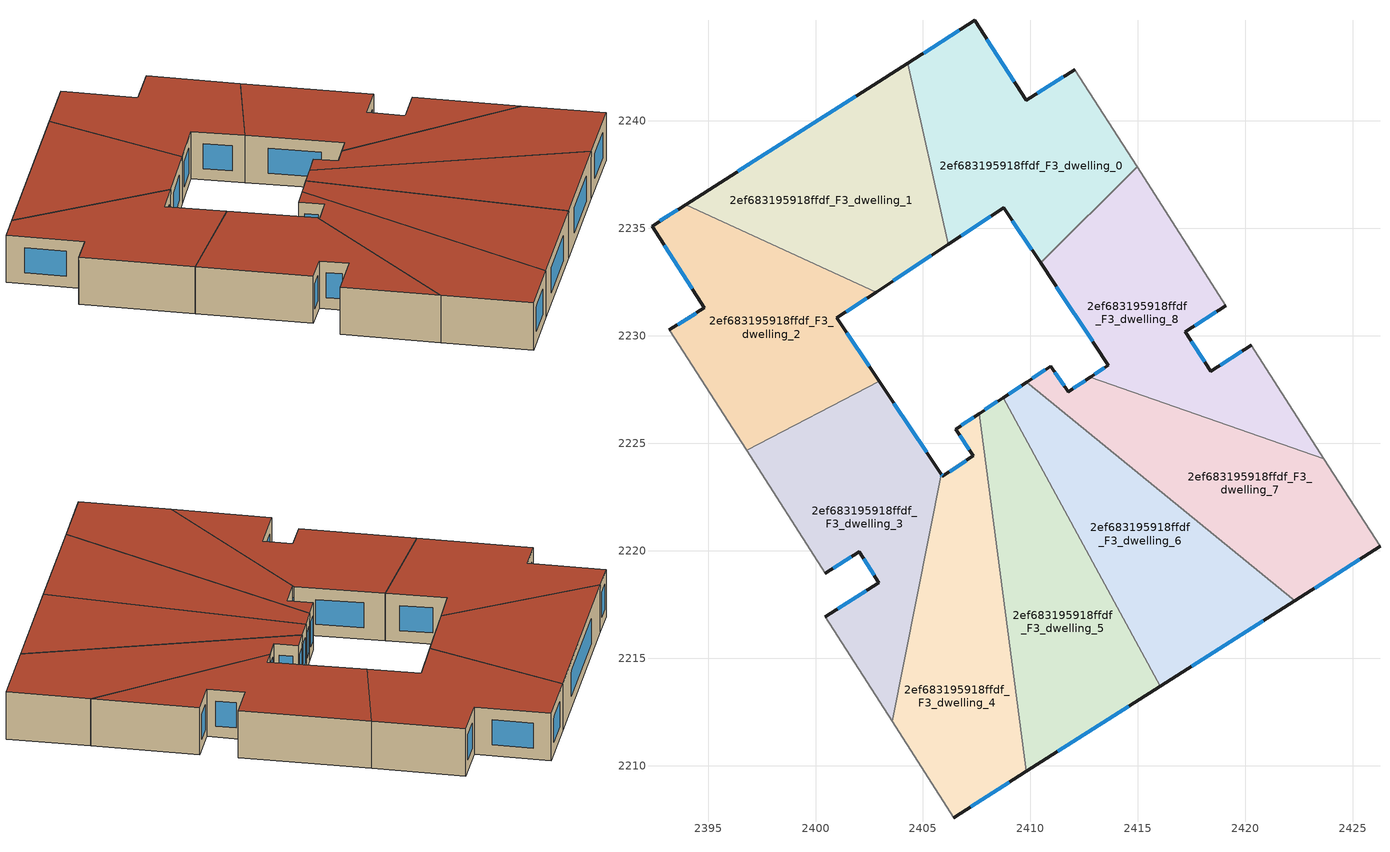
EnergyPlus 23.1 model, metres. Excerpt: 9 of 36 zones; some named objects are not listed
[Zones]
2ef683195918ffdf_F3_dwelling_0
 floor to 2ef683195918ffdf_F2_dwelling_0 (EU_floor_Construction): 2412.06,2242.37 2414.95,2237.85 2410.47,2233.38 2408.76,2235.95 2406.18,2234.25 2404.3,2242.68 2407.41,2244.66 2409.79,2240.94 z9
 wall outside (EU_wall_Construction): 2412.06,2242.37 2409.79,2240.94 2407.41,2244.66 2404.3,2242.68 / 2406.18,2234.25 2408.76,2235.95 2410.47,2233.38 z9:12
 wall adiabatic (EU_wall_Construction): 2414.96,2237.85 2412.06,2242.37 z9:12
 wall to 2ef683195918ffdf_F3_dwelling_8 (EU_wall_Construction): 2410.47,2233.38 2414.95,2237.85 z9:12
 wall to 2ef683195918ffdf_F3_dwelling_1 (EU_wall_Construction): 2404.3,2242.68 2406.18,2234.25 z9:12
 window (EU_Window_Construction): 2411.53,2242.04 2410.33,2241.28 / 2409.16,2235.35 2410.07,2233.98 / 2406.79,2234.65 2408.15,2235.55 / 2406.68,2244.19 2405.03,2243.14 / 2409.23,2241.81 2407.97,2243.78 z9.7:11.3
 roof outside (EU_roof_Construction): 2414.96,2237.85 2412.06,2242.37 2409.79,2240.94 2407.41,2244.66 2404.3,2242.68 2406.18,2234.25 2408.76,2235.95 2410.47,2233.38 z12
2ef683195918ffdf_F3_dwelling_1
 floor to 2ef683195918ffdf_F2_dwelling_1 (EU_floor_Construction): 2404.3,2242.68 2406.18,2234.25 2402.82,2232.03 2393.96,2236.09 z9
 wall outside (EU_wall_Construction): 2402.82,2232.03 2406.18,2234.25 / 2404.3,2242.68 2393.96,2236.09 z9:12
 wall to 2ef683195918ffdf_F3_dwelling_2 (EU_wall_Construction): 2393.96,2236.09 2402.82,2232.03 z9:12
 window (EU_Window_Construction): 2403.61,2232.55 2405.39,2233.73 / 2401.87,2241.13 2396.39,2237.64 z9.7:11.3
 roof outside (EU_roof_Construction): 2406.18,2234.25 2404.3,2242.68 2393.96,2236.09 2402.82,2232.03 z12
2ef683195918ffdf_F3_dwelling_2
 floor to 2ef683195918ffdf_F2_dwelling_2 (EU_floor_Construction): 2402.82,2232.03 2401,2230.83 2402.96,2227.88 2396.79,2224.66 2393.2,2230.26 2394.83,2231.29 2392.4,2235.1 2393.96,2236.09 z9
 wall outside (EU_wall_Construction): 2402.96,2227.88 2401,2230.83 2402.82,2232.03 / 2393.96,2236.09 2392.4,2235.1 2394.83,2231.29 2393.2,2230.26 z9:12
 wall adiabatic (EU_wall_Construction): 2393.2,2230.26 2396.79,2224.66 z9:12
 wall to 2ef683195918ffdf_F3_dwelling_3 (EU_wall_Construction): 2396.79,2224.66 2402.96,2227.88 z9:12
 window (EU_Window_Construction): 2401.43,2231.11 2402.39,2231.75 / 2402.5,2228.57 2401.46,2230.13 / 2394.45,2231.05 2393.58,2230.51 / 2392.97,2234.2 2394.26,2232.19 / 2393.59,2235.86 2392.76,2235.33 z9.7:11.3
 roof outside (EU_roof_Construction): 2402.96,2227.88 2401,2230.83 2402.82,2232.03 2393.96,2236.09 2392.4,2235.1 2394.83,2231.29 2393.2,2230.26 2396.79,2224.66 z12
2ef683195918ffdf_F3_dwelling_3
 floor to 2ef683195918ffdf_F2_dwelling_3 (EU_floor_Construction): 2402.96,2227.88 2405.84,2223.55 2403.56,2212.06 2400.45,2216.92 2402.95,2218.51 2402.03,2219.95 2400.45,2218.95 2396.79,2224.66 z9
 wall outside (EU_wall_Construction): 2400.45,2218.95 2402.03,2219.95 2402.95,2218.51 2400.45,2216.92 / 2405.84,2223.55 2402.96,2227.88 z9:12
 wall adiabatic (EU_wall_Construction): 2396.79,2224.66 2400.45,2218.95 / 2400.45,2216.92 2403.56,2212.06 z9:12
 wall to 2ef683195918ffdf_F3_dwelling_4 (EU_wall_Construction): 2403.56,2212.06 2405.84,2223.55 z9:12
 window (EU_Window_Construction): 2402.24,2219.61 2402.73,2218.85 / 2400.82,2219.19 2401.66,2219.72 / 2405.16,2224.57 2403.64,2226.86 / 2402.36,2218.14 2401.04,2217.29 z9.7:11.3
 roof outside (EU_roof_Construction): 2403.56,2212.06 2405.84,2223.55 2402.96,2227.88 2396.79,2224.66 2400.45,2218.95 2402.03,2219.95 2402.95,2218.51 2400.45,2216.92 z12
2ef683195918ffdf_F3_dwelling_4
 floor to 2ef683195918ffdf_F2_dwelling_4 (EU_floor_Construction): 2407.61,2226.37 2409.8,2209.73 2406.43,2207.59 2403.56,2212.06 2405.84,2223.55 2405.9,2223.46 2407.34,2224.41 2406.52,2225.65 z9
 wall outside (EU_wall_Construction): 2407.61,2226.37 2406.52,2225.65 2407.34,2224.41 2405.9,2223.46 2405.84,2223.55 / 2406.43,2207.59 2409.8,2209.73 z9:12
 wall adiabatic (EU_wall_Construction): 2403.56,2212.06 2406.43,2207.59 z9:12
 wall to 2ef683195918ffdf_F3_dwelling_5 (EU_wall_Construction): 2409.8,2209.73 2407.61,2226.37 z9:12
 window (EU_Window_Construction): 2405.89,2223.48 2405.85,2223.53 / 2407,2224.19 2406.24,2223.68 / 2406.72,2225.36 2407.15,2224.7 / 2407.35,2226.2 2406.78,2225.82 / 2407.22,2208.09 2409.01,2209.23 z9.7:11.3
 roof outside (EU_roof_Construction): 2409.8,2209.73 2407.61,2226.37 2406.52,2225.65 2407.34,2224.41 2405.9,2223.46 2405.84,2223.55 2403.56,2212.06 2406.43,2207.59 z12
2ef683195918ffdf_F3_dwelling_5
 floor to 2ef683195918ffdf_F2_dwelling_5 (EU_floor_Construction): 2408.73,2227.11 2416.04,2213.7 2409.8,2209.73 2407.61,2226.37 z9
 wall outside (EU_wall_Construction): 2408.73,2227.11 2407.61,2226.37 / 2409.8,2209.73 2416.04,2213.7 z9:12
 wall to 2ef683195918ffdf_F3_dwelling_6 (EU_wall_Construction): 2416.04,2213.7 2408.73,2227.11 z9:12
 window (EU_Window_Construction): 2408.47,2226.94 2407.87,2226.55 / 2411.27,2210.66 2414.58,2212.77 z9.7:11.3
 roof outside (EU_roof_Construction): 2416.04,2213.7 2408.73,2227.11 2407.61,2226.37 2409.8,2209.73 z12
2ef683195918ffdf_F3_dwelling_6
 floor to 2ef683195918ffdf_F2_dwelling_6 (EU_floor_Construction): 2422.28,2217.67 2416.04,2213.7 2408.73,2227.11 2409.83,2227.84 z9
 wall outside (EU_wall_Construction): 2409.83,2227.84 2408.73,2227.11 / 2416.04,2213.7 2422.28,2217.67 z9:12
 wall to 2ef683195918ffdf_F3_dwelling_7 (EU_wall_Construction): 2422.28,2217.67 2409.83,2227.84 z9:12
 window (EU_Window_Construction): 2409.57,2227.67 2408.99,2227.28 / 2417.51,2214.63 2420.82,2216.73 z9.7:11.3
 roof outside (EU_roof_Construction): 2422.28,2217.67 2409.83,2227.84 2408.73,2227.11 2416.04,2213.7 z12
2ef683195918ffdf_F3_dwelling_7
 floor to 2ef683195918ffdf_F2_dwelling_7 (EU_floor_Construction): 2423.64,2224.28 2426.26,2220.2 2422.28,2217.67 2409.83,2227.84 2410.95,2228.58 2411.75,2227.38 2412.79,2228.07 z9
 wall outside (EU_wall_Construction): 2412.79,2228.07 2411.75,2227.38 2410.95,2228.58 2409.83,2227.84 / 2422.28,2217.67 2426.26,2220.2 z9:12
 wall adiabatic (EU_wall_Construction): 2426.26,2220.2 2423.64,2224.28 z9:12
 wall to 2ef683195918ffdf_F3_dwelling_8 (EU_wall_Construction): 2423.64,2224.28 2412.79,2228.07 z9:12
 window (EU_Window_Construction): 2410.69,2228.41 2410.09,2228.01 / 2411.56,2227.66 2411.14,2228.3 / 2412.55,2227.91 2411.99,2227.54 / 2423.21,2218.26 2425.32,2219.6 z9.7:11.3
 roof outside (EU_roof_Construction): 2426.26,2220.2 2423.64,2224.28 2412.79,2228.07 2411.75,2227.38 2410.95,2228.58 2409.83,2227.84 2422.28,2217.67 z12
2ef683195918ffdf_F3_dwelling_8
 floor to 2ef683195918ffdf_F2_dwelling_8 (EU_floor_Construction): 2419.09,2231.39 2417.19,2230.18 2418.37,2228.34 2420.27,2229.55 2423.64,2224.28 2412.79,2228.07 2413.63,2228.62 2410.47,2233.38 2414.95,2237.85 z9
 wall outside (EU_wall_Construction): 2420.27,2229.55 2418.37,2228.34 2417.19,2230.18 2419.09,2231.39 / 2410.47,2233.38 2413.63,2228.62 2412.79,2228.07 z9:12
 wall adiabatic (EU_wall_Construction): 2423.64,2224.28 2420.27,2229.55 / 2419.09,2231.39 2414.96,2237.85 z9:12
 window (EU_Window_Construction): 2418.1,2228.77 2417.47,2229.75 / 2419.83,2229.27 2418.82,2228.62 / 2413.43,2228.49 2412.99,2228.2 / 2411.21,2232.26 2412.88,2229.74 / 2417.64,2230.47 2418.64,2231.11 z9.7:11.3
 roof outside (EU_roof_Construction): 2423.64,2224.28 2420.27,2229.55 2418.37,2228.34 2417.19,2230.18 2419.09,2231.39 2414.96,2237.85 2410.47,2233.38 2413.63,2228.62 2412.79,2228.07 z12
[Building]
EU S2 Campaign: North Axis=0; Terrain=City; Solar Distribution=FullExterior
[Site:Location]
Budapest.Ferenc.Liszt.Intl.AP: Latitude=47.437; Longitude=19.256; Time Zone=1; Elevation=185
[SizingPeriod:WeatherFileDays]
AnnualSizingPeriod: Begin Month=1; Begin Day of Month=1; End Month=12; End Day of Month=31; Day of Week for Start Day=Monday; Use Weather File Daylight Saving Period=No; Use Weather File Rain and Snow Indicators=No
[MATERIAL]
EU_InternalMass_Material: Roughness=MediumRough; Thickness=0.1; Conductivity=1; Density=1800; Specific Heat=900; Thermal Absorptance=0.9; Solar Absorptance=0.7; Visible Absorptance=0.7
[MATERIAL:NOMASS] Roughness=MediumRough; Thermal Absorptance=0.9; Solar Absorptance=0.7; Visible Absorptance=0.7
Name | Thermal Resistance
EU_wall_NoMass | 0.832559
EU_roof_NoMass | 1.39638
EU_floor_NoMass | 0.872794
[WINDOWMATERIAL:SIMPLEGLAZINGSYSTEM]
EU_Window_SimpleGlazing: UFactor=2.79869; Solar Heat Gain Coefficient=0.75; Visible Transmittance=0.75
[CONSTRUCTION]
EU_wall_Construction: EU_wall_NoMass
EU_roof_Construction: EU_roof_NoMass
EU_floor_Construction: EU_floor_NoMass
EU_Window_Construction: EU_Window_SimpleGlazing
EU_InternalMass_Construction: EU_InternalMass_Material
[ZONE] Type=1; Multiplier=1; Ceiling Height=autocalculate; Floor Area=autocalculate; Part of Total Floor Area=Yes
Name | Volume
2ef683195918ffdf_F3_dwelling_0 | 199.42
2ef683195918ffdf_F3_dwelling_1 | 199.418
2ef683195918ffdf_F3_dwelling_2; 2ef683195918ffdf_F3_dwelling_8 | 199.441
2ef683195918ffdf_F3_dwelling_3 | 199.445
2ef683195918ffdf_F3_dwelling_4 | 199.386
2ef683195918ffdf_F3_dwelling_5 | 199.46
2ef683195918ffdf_F3_dwelling_6 | 199.422
2ef683195918ffdf_F3_dwelling_7 | 199.41
[INTERNALMASS] Construction=EU_InternalMass_Construction
Name | Zone or ZoneList | Surface Area
2ef683195918ffdf_F3_dwelling_0_EU_InternalMass | 2ef683195918ffdf_F3_dwelling_0 | 66.4732
2ef683195918ffdf_F3_dwelling_1_EU_InternalMass | 2ef683195918ffdf_F3_dwelling_1 | 66.4726
2ef683195918ffdf_F3_dwelling_2_EU_InternalMass | 2ef683195918ffdf_F3_dwelling_2 | 66.4805
2ef683195918ffdf_F3_dwelling_3_EU_InternalMass | 2ef683195918ffdf_F3_dwelling_3 | 66.4819
2ef683195918ffdf_F3_dwelling_4_EU_InternalMass | 2ef683195918ffdf_F3_dwelling_4 | 66.4618
2ef683195918ffdf_F3_dwelling_5_EU_InternalMass | 2ef683195918ffdf_F3_dwelling_5 | 66.4866
2ef683195918ffdf_F3_dwelling_6_EU_InternalMass | 2ef683195918ffdf_F3_dwelling_6 | 66.4741
2ef683195918ffdf_F3_dwelling_7_EU_InternalMass | 2ef683195918ffdf_F3_dwelling_7 | 66.4702
2ef683195918ffdf_F3_dwelling_8_EU_InternalMass | 2ef683195918ffdf_F3_dwelling_8 | 66.4805
[OTHEREQUIPMENT] Fuel Type=Electricity; Design Level Calculation Method=Watts/Area; Power per Zone Floor Area=1; Fraction Latent=0; Fraction Radiant=0; Fraction Lost=0; Carbon Dioxide Generation Rate=0; EndUse Subcategory=EU_Step8_InternalGains
Name | Zone or ZoneList or Space or SpaceList | Schedule
EU_Step8_InternalGain_2ef683195918ffdf_F3_dwelling_0_f000 | 2ef683195918ffdf_F3_dwelling_0 | EU_Step8_GainSchedule_2ef683195918ffdf_F3_dwelling_0_f000
EU_Step8_InternalGain_2ef683195918ffdf_F3_dwelling_1_f000 | 2ef683195918ffdf_F3_dwelling_1 | EU_Step8_GainSchedule_2ef683195918ffdf_F3_dwelling_1_f000
EU_Step8_InternalGain_2ef683195918ffdf_F3_dwelling_2_f000 | 2ef683195918ffdf_F3_dwelling_2 | EU_Step8_GainSchedule_2ef683195918ffdf_F3_dwelling_2_f000
EU_Step8_InternalGain_2ef683195918ffdf_F3_dwelling_3_f000 | 2ef683195918ffdf_F3_dwelling_3 | EU_Step8_GainSchedule_2ef683195918ffdf_F3_dwelling_3_f000
EU_Step8_InternalGain_2ef683195918ffdf_F3_dwelling_4_f000 | 2ef683195918ffdf_F3_dwelling_4 | EU_Step8_GainSchedule_2ef683195918ffdf_F3_dwelling_4_f000
EU_Step8_InternalGain_2ef683195918ffdf_F3_dwelling_5_f000 | 2ef683195918ffdf_F3_dwelling_5 | EU_Step8_GainSchedule_2ef683195918ffdf_F3_dwelling_5_f000
EU_Step8_InternalGain_2ef683195918ffdf_F3_dwelling_6_f000 | 2ef683195918ffdf_F3_dwelling_6 | EU_Step8_GainSchedule_2ef683195918ffdf_F3_dwelling_6_f000
EU_Step8_InternalGain_2ef683195918ffdf_F3_dwelling_7_f000 | 2ef683195918ffdf_F3_dwelling_7 | EU_Step8_GainSchedule_2ef683195918ffdf_F3_dwelling_7_f000
EU_Step8_InternalGain_2ef683195918ffdf_F3_dwelling_8_f000 | 2ef683195918ffdf_F3_dwelling_8 | EU_Step8_GainSchedule_2ef683195918ffdf_F3_dwelling_8_f000
[ZONEVENTILATION:DESIGNFLOWRATE] Schedule=EU_AlwaysOn; Design Flow Rate Calculation Method=AirChanges/Hour; Air Changes per Hour=0.475469; Ventilation Type=Natural; Fan Pressure Rise=0; Fan Total Efficiency=1; Constant Term Coefficient=1; Temperature Term Coefficient=0; Velocity Term Coefficient=0; Velocity Squared Term Coefficient=0; Minimum Indoor Temperature=-100; Maximum Indoor Temperature=100; Delta Temperature=-100; Minimum Outdoor Temperature=-100; Maximum Outdoor Temperature=100; Maximum Wind Speed=40
Name | Zone or ZoneList or Space or SpaceList
EU_ConstantAir_2ef683195918ffdf_F3_dwelling_0 | 2ef683195918ffdf_F3_dwelling_0
EU_ConstantAir_2ef683195918ffdf_F3_dwelling_1 | 2ef683195918ffdf_F3_dwelling_1
EU_ConstantAir_2ef683195918ffdf_F3_dwelling_2 | 2ef683195918ffdf_F3_dwelling_2
EU_ConstantAir_2ef683195918ffdf_F3_dwelling_3 | 2ef683195918ffdf_F3_dwelling_3
EU_ConstantAir_2ef683195918ffdf_F3_dwelling_4 | 2ef683195918ffdf_F3_dwelling_4
EU_ConstantAir_2ef683195918ffdf_F3_dwelling_5 | 2ef683195918ffdf_F3_dwelling_5
EU_ConstantAir_2ef683195918ffdf_F3_dwelling_6 | 2ef683195918ffdf_F3_dwelling_6
EU_ConstantAir_2ef683195918ffdf_F3_dwelling_7 | 2ef683195918ffdf_F3_dwelling_7
EU_ConstantAir_2ef683195918ffdf_F3_dwelling_8 | 2ef683195918ffdf_F3_dwelling_8
[HVACTEMPLATE:ZONE:IDEALLOADSAIRSYSTEM] System Availability Schedule=EU_AlwaysOn; Maximum Heating Supply Air Temperature=50; Minimum Cooling Supply Air Temperature=13; Maximum Heating Supply Air Humidity Ratio=0.0156; Minimum Cooling Supply Air Humidity Ratio=0.0077; Heating Limit=NoLimit; Cooling Limit=NoLimit; Heating Availability Schedule=EU_AlwaysOn; Cooling Availability Schedule=EU_CoolingOff; Dehumidification Control Type=ConstantSensibleHeatRatio; Cooling Sensible Heat Ratio=0.7; Dehumidification Setpoint=60; Humidification Control Type=None; Humidification Setpoint=30; Outdoor Air Method=None; Outdoor Air Flow Rate per Person=0.00944; Outdoor Air Flow Rate per Zone Floor Area=0; Outdoor Air Flow Rate per Zone=0; Demand Controlled Ventilation Type=None; Outdoor Air Economizer Type=NoEconomizer; Heat Recovery Type=None; Sensible Heat Recovery Effectiveness=0.7; Latent Heat Recovery Effectiveness=0.65
Name | Template Thermostat
2ef683195918ffdf_F3_dwelling_0 | EU_HeatOnly_2ef683195918ffdf_F3_dwelling_0
2ef683195918ffdf_F3_dwelling_1 | EU_HeatOnly_2ef683195918ffdf_F3_dwelling_1
2ef683195918ffdf_F3_dwelling_2 | EU_HeatOnly_2ef683195918ffdf_F3_dwelling_2
2ef683195918ffdf_F3_dwelling_3 | EU_HeatOnly_2ef683195918ffdf_F3_dwelling_3
2ef683195918ffdf_F3_dwelling_4 | EU_HeatOnly_2ef683195918ffdf_F3_dwelling_4
2ef683195918ffdf_F3_dwelling_5 | EU_HeatOnly_2ef683195918ffdf_F3_dwelling_5
2ef683195918ffdf_F3_dwelling_6 | EU_HeatOnly_2ef683195918ffdf_F3_dwelling_6
2ef683195918ffdf_F3_dwelling_7 | EU_HeatOnly_2ef683195918ffdf_F3_dwelling_7
2ef683195918ffdf_F3_dwelling_8 | EU_HeatOnly_2ef683195918ffdf_F3_dwelling_8
[SIZING:ZONE] Zone Cooling Design Supply Air Temperature Input Method=SupplyAirTemperature; Zone Cooling Design Supply Air Temperature=13; Zone Heating Design Supply Air Temperature Input Method=SupplyAirTemperature; Zone Heating Design Supply Air Temperature=50; Zone Cooling Design Supply Air Humidity Ratio=0.008; Zone Heating Design Supply Air Humidity Ratio=0.008; Cooling Design Air Flow Method=DesignDay; Cooling Design Air Flow Rate=0; Cooling Minimum Air Flow per Zone Floor Area=0.000762; Cooling Minimum Air Flow=0; Cooling Minimum Air Flow Fraction=0.2; Heating Design Air Flow Method=DesignDay; Heating Design Air Flow Rate=0; Heating Maximum Air Flow per Zone Floor Area=0.002032; Heating Maximum Air Flow=0.141576; Heating Maximum Air Flow Fraction=0.3; Account for Dedicated Outdoor Air System=No; Dedicated Outdoor Air System Control Strategy=NeutralSupplyAir; Dedicated Outdoor Air Low Setpoint Temperature for Design=autosize; Dedicated Outdoor Air High Setpoint Temperature for Design=autosize; Zone Load Sizing Method=Sensible Load Only No Latent Load; Zone Latent Cooling Design Supply Air Humidity Ratio Input Method=HumidityRatioDifference; Zone Cooling Design Supply Air Humidity Ratio Difference=0.005; Zone Latent Heating Design Supply Air Humidity Ratio Input Method=HumidityRatioDifference; Zone Humidification Design Supply Air Humidity Ratio Difference=0.005
2ef683195918ffdf_F3_dwelling_0; 2ef683195918ffdf_F3_dwelling_1; 2ef683195918ffdf_F3_dwelling_2; 2ef683195918ffdf_F3_dwelling_3; 2ef683195918ffdf_F3_dwelling_4; 2ef683195918ffdf_F3_dwelling_5; 2ef683195918ffdf_F3_dwelling_6; 2ef683195918ffdf_F3_dwelling_7; 2ef683195918ffdf_F3_dwelling_8
[SCHEDULE:CONSTANT]
Name | Hourly Value
EU_AlwaysOn | 1
EU_CoolingOff | 0
[SCHEDULE:FILE] Column Number=1; Rows to Skip at Top=0; Number of Hours of Data=8760; Column Separator=Comma; Interpolate to Timestep=No; Minutes per Item=60; Adjust Schedule for Daylight Savings=Yes
Name | File
EU_Step8_GainSchedule_2ef683195918ffdf_F3_dwelling_0_f000 | ../../schedules/2ef683195918ffdf/2ef683195918ffdf_F3_dwelling_0_f000_gain.csv
EU_Step8_GainSchedule_2ef683195918ffdf_F3_dwelling_1_f000 | ../../schedules/2ef683195918ffdf/2ef683195918ffdf_F3_dwelling_1_f000_gain.csv
EU_Step8_GainSchedule_2ef683195918ffdf_F3_dwelling_2_f000 | ../../schedules/2ef683195918ffdf/2ef683195918ffdf_F3_dwelling_2_f000_gain.csv
EU_Step8_GainSchedule_2ef683195918ffdf_F3_dwelling_3_f000 | ../../schedules/2ef683195918ffdf/2ef683195918ffdf_F3_dwelling_3_f000_gain.csv
EU_Step8_GainSchedule_2ef683195918ffdf_F3_dwelling_4_f000 | ../../schedules/2ef683195918ffdf/2ef683195918ffdf_F3_dwelling_4_f000_gain.csv
EU_Step8_GainSchedule_2ef683195918ffdf_F3_dwelling_5_f000 | ../../schedules/2ef683195918ffdf/2ef683195918ffdf_F3_dwelling_5_f000_gain.csv
EU_Step8_GainSchedule_2ef683195918ffdf_F3_dwelling_6_f000 | ../../schedules/2ef683195918ffdf/2ef683195918ffdf_F3_dwelling_6_f000_gain.csv
EU_Step8_GainSchedule_2ef683195918ffdf_F3_dwelling_7_f000 | ../../schedules/2ef683195918ffdf/2ef683195918ffdf_F3_dwelling_7_f000_gain.csv
EU_Step8_GainSchedule_2ef683195918ffdf_F3_dwelling_8_f000 | ../../schedules/2ef683195918ffdf/2ef683195918ffdf_F3_dwelling_8_f000_gain.csv
